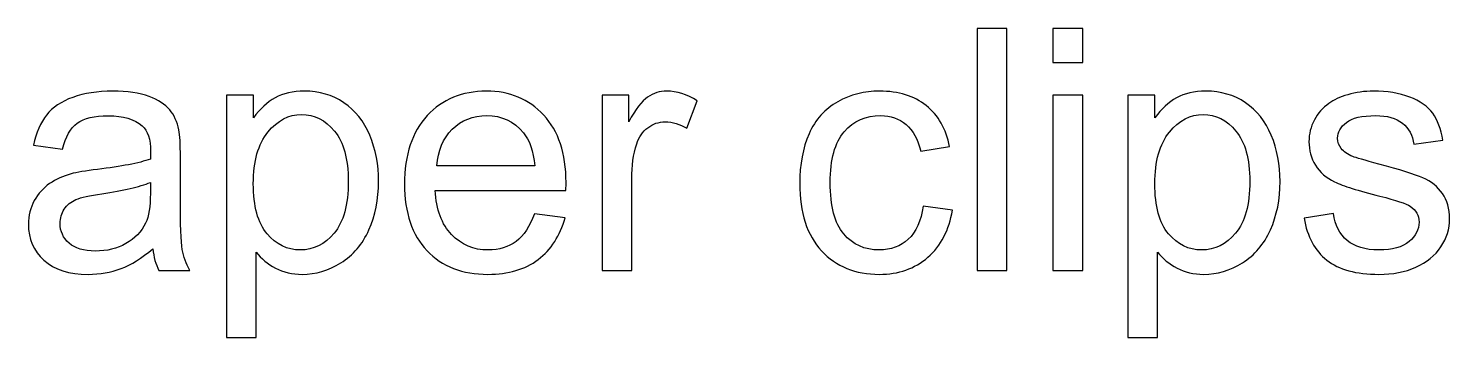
# Model space of a CAD drawing. Header units: centimetres. Extents: x -24.8 to 34.2, y -10 to 25.5.
# Drawn here: x 30.669 to 34.23, y 10.498 to 11.272 of the extents above; entities that cross this region are included whole.
import ezdxf

# ---------------------------------------------------------------- set-up
doc = ezdxf.new("R2010")
doc.units = ezdxf.units.CM
doc.header["$MEASUREMENT"] = 0
doc.layers.add('Layer 1', color=7, linetype='Continuous')

msp = doc.modelspace()

# ---------------------------------------------------------------- linework, layer by layer
at = {"layer": 'Layer 1', "color": 250}
for points, knots in [([(33.046, 10.66635), (33.046, 10.66635), (33.046, 11.27242), (33.046, 11.27242), (33.046, 11.27242), (33.046, 11.27242), (33.12036, 11.27242), (33.12036, 11.27242), (33.12036, 11.27242), (33.12036, 11.27242), (33.12036, 10.66635), (33.12036, 10.66635), (33.12036, 10.66635), (33.12036, 10.66635), (33.046, 10.66635), (33.046, 10.66635)], [0, 0, 0, 0, 0.25, 0.25, 0.25, 0.25, 0.5, 0.5, 0.5, 0.5, 0.75, 0.75, 0.75, 0.75, 1, 1, 1, 1]), ([(33.23607, 11.18676), (33.23607, 11.18676), (33.23607, 11.27242), (33.23607, 11.27242), (33.23607, 11.27242), (33.23607, 11.27242), (33.31058, 11.27242), (33.31058, 11.27242), (33.31058, 11.27242), (33.31058, 11.27242), (33.31058, 11.18676), (33.31058, 11.18676), (33.31058, 11.18676), (33.31058, 11.18676), (33.23607, 11.18676), (33.23607, 11.18676)], [0, 0, 0, 0, 0.25, 0.25, 0.25, 0.25, 0.5, 0.5, 0.5, 0.5, 0.75, 0.75, 0.75, 0.75, 1, 1, 1, 1]), ([(30.981, 10.72054), (30.95335, 10.69711), (30.92682, 10.6806), (30.90142, 10.67087), (30.90142, 10.67087), (30.87588, 10.66127), (30.8485, 10.65647), (30.81929, 10.65647), (30.81929, 10.65647), (30.77103, 10.65647), (30.73406, 10.66818), (30.7081, 10.69175), (30.7081, 10.69175), (30.68227, 10.71532), (30.66929, 10.74551), (30.66929, 10.78206), (30.66929, 10.78206), (30.66929, 10.80365), (30.67409, 10.82326), (30.68397, 10.84104), (30.68397, 10.84104), (30.6937, 10.85882), (30.70654, 10.87308), (30.72235, 10.8838), (30.72235, 10.8838), (30.73829, 10.89452), (30.75607, 10.90271), (30.77597, 10.90821), (30.77597, 10.90821), (30.7905, 10.91202), (30.81252, 10.91583), (30.84201, 10.91936), (30.84201, 10.91936), (30.90212, 10.92656), (30.94643, 10.93502), (30.97479, 10.94504), (30.97479, 10.94504), (30.97508, 10.9552), (30.97522, 10.96169), (30.97522, 10.96437), (30.97522, 10.96437), (30.97522, 10.99471), (30.96816, 11.01616), (30.95405, 11.02844), (30.95405, 11.02844), (30.93514, 11.04537), (30.90678, 11.0537), (30.86938, 11.0537), (30.86938, 11.0537), (30.83439, 11.0537), (30.80857, 11.04763), (30.79177, 11.03535), (30.79177, 11.03535), (30.77512, 11.02308), (30.76285, 11.00135), (30.7548, 10.97016), (30.7548, 10.97016), (30.7548, 10.97016), (30.68213, 10.98018), (30.68213, 10.98018), (30.68213, 10.98018), (30.68876, 11.01122), (30.69963, 11.03648), (30.71473, 11.05553), (30.71473, 11.05553), (30.72983, 11.07472), (30.75184, 11.08954), (30.78049, 11.09984), (30.78049, 11.09984), (30.80913, 11.11014), (30.84229, 11.11536), (30.88011, 11.11536), (30.88011, 11.11536), (30.91764, 11.11536), (30.94798, 11.11085), (30.97141, 11.1021), (30.97141, 11.1021), (30.99483, 11.09321), (31.01205, 11.0822), (31.02319, 11.0688), (31.02319, 11.0688), (31.0342, 11.05539), (31.04182, 11.0386), (31.04634, 11.01814), (31.04634, 11.01814), (31.04874, 11.00544), (31.05001, 10.98258), (31.05001, 10.94956), (31.05001, 10.94956), (31.05001, 10.94956), (31.05001, 10.85036), (31.05001, 10.85036), (31.05001, 10.85036), (31.05001, 10.78107), (31.05156, 10.73733), (31.0548, 10.71913), (31.0548, 10.71913), (31.05791, 10.70078), (31.06426, 10.68314), (31.07357, 10.66635), (31.07357, 10.66635), (31.07357, 10.66635), (30.99582, 10.66635), (30.99582, 10.66635), (30.99582, 10.66635), (30.9882, 10.68173), (30.98312, 10.69979), (30.981, 10.72054)], [0, 0, 0, 0, 0.037037, 0.037037, 0.037037, 0.037037, 0.0740741, 0.0740741, 0.0740741, 0.0740741, 0.1111111, 0.1111111, 0.1111111, 0.1111111, 0.1481481, 0.1481481, 0.1481481, 0.1481481, 0.1851852, 0.1851852, 0.1851852, 0.1851852, 0.2222222, 0.2222222, 0.2222222, 0.2222222, 0.2592593, 0.2592593, 0.2592593, 0.2592593, 0.2962963, 0.2962963, 0.2962963, 0.2962963, 0.3333333, 0.3333333, 0.3333333, 0.3333333, 0.3703704, 0.3703704, 0.3703704, 0.3703704, 0.4074074, 0.4074074, 0.4074074, 0.4074074, 0.4444444, 0.4444444, 0.4444444, 0.4444444, 0.4814815, 0.4814815, 0.4814815, 0.4814815, 0.5185185, 0.5185185, 0.5185185, 0.5185185, 0.5555556, 0.5555556, 0.5555556, 0.5555556, 0.5925926, 0.5925926, 0.5925926, 0.5925926, 0.6296296, 0.6296296, 0.6296296, 0.6296296, 0.6666667, 0.6666667, 0.6666667, 0.6666667, 0.7037037, 0.7037037, 0.7037037, 0.7037037, 0.7407407, 0.7407407, 0.7407407, 0.7407407, 0.7777778, 0.7777778, 0.7777778, 0.7777778, 0.8148148, 0.8148148, 0.8148148, 0.8148148, 0.8518519, 0.8518519, 0.8518519, 0.8518519, 0.8888889, 0.8888889, 0.8888889, 0.8888889, 0.9259259, 0.9259259, 0.9259259, 0.9259259, 0.962963, 0.962963, 0.962963, 0.962963, 1, 1, 1, 1]), ([(31.16543, 10.49815), (31.16543, 10.49815), (31.16543, 11.10534), (31.16543, 11.10534), (31.16543, 11.10534), (31.16543, 11.10534), (31.23316, 11.10534), (31.23316, 11.10534), (31.23316, 11.10534), (31.23316, 11.10534), (31.23316, 11.04833), (31.23316, 11.04833), (31.23316, 11.04833), (31.24911, 11.07063), (31.26717, 11.08742), (31.28735, 11.09857), (31.28735, 11.09857), (31.30739, 11.10972), (31.3318, 11.11536), (31.36044, 11.11536), (31.36044, 11.11536), (31.39798, 11.11536), (31.431, 11.10563), (31.45964, 11.08643), (31.45964, 11.08643), (31.48843, 11.0671), (31.51002, 11.03987), (31.52455, 11.00473), (31.52455, 11.00473), (31.53923, 10.9696), (31.54657, 10.93107), (31.54657, 10.88916), (31.54657, 10.88916), (31.54657, 10.84429), (31.53852, 10.80379), (31.5223, 10.76781), (31.5223, 10.76781), (31.50621, 10.73183), (31.48279, 10.70431), (31.45202, 10.68512), (31.45202, 10.68512), (31.42126, 10.66607), (31.38895, 10.65647), (31.35508, 10.65647), (31.35508, 10.65647), (31.33025, 10.65647), (31.30809, 10.66169), (31.28834, 10.67214), (31.28834, 10.67214), (31.26858, 10.68258), (31.25249, 10.69584), (31.23979, 10.71179), (31.23979, 10.71179), (31.23979, 10.71179), (31.23979, 10.49815), (31.23979, 10.49815), (31.23979, 10.49815), (31.23979, 10.49815), (31.16543, 10.49815), (31.16543, 10.49815)], [0, 0, 0, 0, 0.0666667, 0.0666667, 0.0666667, 0.0666667, 0.1333333, 0.1333333, 0.1333333, 0.1333333, 0.2, 0.2, 0.2, 0.2, 0.2666667, 0.2666667, 0.2666667, 0.2666667, 0.3333333, 0.3333333, 0.3333333, 0.3333333, 0.4, 0.4, 0.4, 0.4, 0.4666667, 0.4666667, 0.4666667, 0.4666667, 0.5333333, 0.5333333, 0.5333333, 0.5333333, 0.6, 0.6, 0.6, 0.6, 0.6666667, 0.6666667, 0.6666667, 0.6666667, 0.7333333, 0.7333333, 0.7333333, 0.7333333, 0.8, 0.8, 0.8, 0.8, 0.8666667, 0.8666667, 0.8666667, 0.8666667, 0.9333333, 0.9333333, 0.9333333, 0.9333333, 1, 1, 1, 1]), ([(31.93673, 10.80774), (31.93673, 10.80774), (32.01364, 10.79829), (32.01364, 10.79829), (32.01364, 10.79829), (32.0015, 10.75327), (31.97907, 10.71842), (31.94633, 10.69358), (31.94633, 10.69358), (31.91345, 10.66889), (31.87154, 10.65647), (31.8206, 10.65647), (31.8206, 10.65647), (31.75639, 10.65647), (31.70545, 10.67623), (31.66792, 10.71574), (31.66792, 10.71574), (31.63024, 10.75525), (31.61147, 10.81071), (31.61147, 10.88211), (31.61147, 10.88211), (31.61147, 10.95605), (31.63052, 11.01334), (31.66848, 11.05412), (31.66848, 11.05412), (31.70658, 11.0949), (31.75583, 11.11536), (31.81651, 11.11536), (31.81651, 11.11536), (31.87521, 11.11536), (31.92319, 11.09532), (31.9603, 11.05539), (31.9603, 11.05539), (31.99755, 11.01546), (32.01618, 10.95915), (32.01618, 10.88676), (32.01618, 10.88676), (32.01618, 10.88225), (32.01604, 10.87562), (32.01575, 10.86687), (32.01575, 10.86687), (32.01575, 10.86687), (31.68838, 10.86687), (31.68838, 10.86687), (31.68838, 10.86687), (31.69106, 10.81861), (31.70475, 10.78164), (31.7293, 10.7561), (31.7293, 10.7561), (31.75385, 10.73041), (31.78433, 10.71757), (31.82102, 10.71757), (31.82102, 10.71757), (31.84826, 10.71757), (31.87154, 10.72477), (31.89087, 10.73916), (31.89087, 10.73916), (31.9102, 10.75341), (31.92544, 10.77627), (31.93673, 10.80774)], [0, 0, 0, 0, 0.0666667, 0.0666667, 0.0666667, 0.0666667, 0.1333333, 0.1333333, 0.1333333, 0.1333333, 0.2, 0.2, 0.2, 0.2, 0.2666667, 0.2666667, 0.2666667, 0.2666667, 0.3333333, 0.3333333, 0.3333333, 0.3333333, 0.4, 0.4, 0.4, 0.4, 0.4666667, 0.4666667, 0.4666667, 0.4666667, 0.5333333, 0.5333333, 0.5333333, 0.5333333, 0.6, 0.6, 0.6, 0.6, 0.6666667, 0.6666667, 0.6666667, 0.6666667, 0.7333333, 0.7333333, 0.7333333, 0.7333333, 0.8, 0.8, 0.8, 0.8, 0.8666667, 0.8666667, 0.8666667, 0.8666667, 0.9333333, 0.9333333, 0.9333333, 0.9333333, 1, 1, 1, 1]), ([(32.10634, 10.66635), (32.10634, 10.66635), (32.10634, 11.10534), (32.10634, 11.10534), (32.10634, 11.10534), (32.10634, 11.10534), (32.17323, 11.10534), (32.17323, 11.10534), (32.17323, 11.10534), (32.17323, 11.10534), (32.17323, 11.03888), (32.17323, 11.03888), (32.17323, 11.03888), (32.1903, 11.06992), (32.20611, 11.09053), (32.22064, 11.1004), (32.22064, 11.1004), (32.23504, 11.11028), (32.25098, 11.11536), (32.26834, 11.11536), (32.26834, 11.11536), (32.29345, 11.11536), (32.31885, 11.10732), (32.34482, 11.09137), (32.34482, 11.09137), (32.34482, 11.09137), (32.31914, 11.02223), (32.31914, 11.02223), (32.31914, 11.02223), (32.30107, 11.03309), (32.28287, 11.03846), (32.26467, 11.03846), (32.26467, 11.03846), (32.2483, 11.03846), (32.23377, 11.03352), (32.22078, 11.02378), (32.22078, 11.02378), (32.2078, 11.0139), (32.19863, 11.00036), (32.19313, 10.983), (32.19313, 10.983), (32.1848, 10.95661), (32.18071, 10.92769), (32.18071, 10.89622), (32.18071, 10.89622), (32.18071, 10.89622), (32.18071, 10.66635), (32.18071, 10.66635), (32.18071, 10.66635), (32.18071, 10.66635), (32.10634, 10.66635), (32.10634, 10.66635)], [0, 0, 0, 0, 0.0769231, 0.0769231, 0.0769231, 0.0769231, 0.1538462, 0.1538462, 0.1538462, 0.1538462, 0.2307692, 0.2307692, 0.2307692, 0.2307692, 0.3076923, 0.3076923, 0.3076923, 0.3076923, 0.3846154, 0.3846154, 0.3846154, 0.3846154, 0.4615385, 0.4615385, 0.4615385, 0.4615385, 0.5384615, 0.5384615, 0.5384615, 0.5384615, 0.6153846, 0.6153846, 0.6153846, 0.6153846, 0.6923077, 0.6923077, 0.6923077, 0.6923077, 0.7692308, 0.7692308, 0.7692308, 0.7692308, 0.8461538, 0.8461538, 0.8461538, 0.8461538, 0.9230769, 0.9230769, 0.9230769, 0.9230769, 1, 1, 1, 1]), ([(32.91081, 10.82722), (32.91081, 10.82722), (32.98391, 10.81762), (32.98391, 10.81762), (32.98391, 10.81762), (32.97601, 10.76724), (32.95554, 10.72773), (32.92253, 10.69923), (32.92253, 10.69923), (32.88965, 10.67072), (32.84915, 10.65647), (32.80117, 10.65647), (32.80117, 10.65647), (32.7412, 10.65647), (32.6928, 10.67609), (32.65639, 10.71532), (32.65639, 10.71532), (32.61984, 10.75454), (32.6015, 10.81085), (32.6015, 10.88422), (32.6015, 10.88422), (32.6015, 10.93164), (32.6094, 10.97312), (32.62507, 11.00868), (32.62507, 11.00868), (32.64087, 11.04424), (32.66472, 11.07091), (32.69689, 11.08869), (32.69689, 11.08869), (32.72892, 11.10647), (32.76392, 11.11536), (32.80159, 11.11536), (32.80159, 11.11536), (32.84929, 11.11536), (32.88838, 11.10323), (32.91857, 11.0791), (32.91857, 11.0791), (32.94891, 11.05497), (32.96839, 11.02082), (32.97699, 10.97637), (32.97699, 10.97637), (32.97699, 10.97637), (32.9046, 10.96522), (32.9046, 10.96522), (32.9046, 10.96522), (32.89769, 10.99471), (32.88555, 11.01687), (32.86806, 11.03182), (32.86806, 11.03182), (32.85056, 11.04664), (32.82939, 11.05412), (32.80456, 11.05412), (32.80456, 11.05412), (32.76702, 11.05412), (32.73654, 11.04071), (32.71312, 11.01376), (32.71312, 11.01376), (32.68969, 10.98695), (32.67798, 10.94448), (32.67798, 10.88634), (32.67798, 10.88634), (32.67798, 10.82736), (32.68927, 10.78446), (32.71199, 10.75765), (32.71199, 10.75765), (32.73457, 10.73098), (32.76406, 10.71757), (32.80046, 10.71757), (32.80046, 10.71757), (32.82967, 10.71757), (32.85395, 10.7266), (32.87356, 10.74452), (32.87356, 10.74452), (32.89317, 10.76245), (32.90559, 10.78996), (32.91081, 10.82722)], [0, 0, 0, 0, 0.0526316, 0.0526316, 0.0526316, 0.0526316, 0.1052632, 0.1052632, 0.1052632, 0.1052632, 0.1578947, 0.1578947, 0.1578947, 0.1578947, 0.2105263, 0.2105263, 0.2105263, 0.2105263, 0.2631579, 0.2631579, 0.2631579, 0.2631579, 0.3157895, 0.3157895, 0.3157895, 0.3157895, 0.3684211, 0.3684211, 0.3684211, 0.3684211, 0.4210526, 0.4210526, 0.4210526, 0.4210526, 0.4736842, 0.4736842, 0.4736842, 0.4736842, 0.5263158, 0.5263158, 0.5263158, 0.5263158, 0.5789474, 0.5789474, 0.5789474, 0.5789474, 0.6315789, 0.6315789, 0.6315789, 0.6315789, 0.6842105, 0.6842105, 0.6842105, 0.6842105, 0.7368421, 0.7368421, 0.7368421, 0.7368421, 0.7894737, 0.7894737, 0.7894737, 0.7894737, 0.8421053, 0.8421053, 0.8421053, 0.8421053, 0.8947368, 0.8947368, 0.8947368, 0.8947368, 0.9473684, 0.9473684, 0.9473684, 0.9473684, 1, 1, 1, 1]), ([(33.42389, 10.49815), (33.42389, 10.49815), (33.42389, 11.10534), (33.42389, 11.10534), (33.42389, 11.10534), (33.42389, 11.10534), (33.49162, 11.10534), (33.49162, 11.10534), (33.49162, 11.10534), (33.49162, 11.10534), (33.49162, 11.04833), (33.49162, 11.04833), (33.49162, 11.04833), (33.50757, 11.07063), (33.52563, 11.08742), (33.54581, 11.09857), (33.54581, 11.09857), (33.56585, 11.10972), (33.59026, 11.11536), (33.6189, 11.11536), (33.6189, 11.11536), (33.65644, 11.11536), (33.68946, 11.10563), (33.7181, 11.08643), (33.7181, 11.08643), (33.74689, 11.0671), (33.76848, 11.03987), (33.78301, 11.00473), (33.78301, 11.00473), (33.79769, 10.9696), (33.80503, 10.93107), (33.80503, 10.88916), (33.80503, 10.88916), (33.80503, 10.84429), (33.79698, 10.80379), (33.78076, 10.76781), (33.78076, 10.76781), (33.76467, 10.73183), (33.74125, 10.70431), (33.71048, 10.68512), (33.71048, 10.68512), (33.67972, 10.66607), (33.64741, 10.65647), (33.61354, 10.65647), (33.61354, 10.65647), (33.58871, 10.65647), (33.56655, 10.66169), (33.5468, 10.67214), (33.5468, 10.67214), (33.52704, 10.68258), (33.51095, 10.69584), (33.49825, 10.71179), (33.49825, 10.71179), (33.49825, 10.71179), (33.49825, 10.49815), (33.49825, 10.49815), (33.49825, 10.49815), (33.49825, 10.49815), (33.42389, 10.49815), (33.42389, 10.49815)], [0, 0, 0, 0, 0.0666667, 0.0666667, 0.0666667, 0.0666667, 0.1333333, 0.1333333, 0.1333333, 0.1333333, 0.2, 0.2, 0.2, 0.2, 0.2666667, 0.2666667, 0.2666667, 0.2666667, 0.3333333, 0.3333333, 0.3333333, 0.3333333, 0.4, 0.4, 0.4, 0.4, 0.4666667, 0.4666667, 0.4666667, 0.4666667, 0.5333333, 0.5333333, 0.5333333, 0.5333333, 0.6, 0.6, 0.6, 0.6, 0.6666667, 0.6666667, 0.6666667, 0.6666667, 0.7333333, 0.7333333, 0.7333333, 0.7333333, 0.8, 0.8, 0.8, 0.8, 0.8666667, 0.8666667, 0.8666667, 0.8666667, 0.9333333, 0.9333333, 0.9333333, 0.9333333, 1, 1, 1, 1]), ([(33.865, 10.79744), (33.865, 10.79744), (33.93851, 10.80901), (33.93851, 10.80901), (33.93851, 10.80901), (33.94261, 10.77952), (33.95418, 10.75694), (33.97309, 10.74114), (33.97309, 10.74114), (33.99185, 10.72548), (34.01824, 10.71757), (34.05225, 10.71757), (34.05225, 10.71757), (34.0864, 10.71757), (34.1118, 10.72463), (34.12831, 10.73846), (34.12831, 10.73846), (34.14482, 10.75243), (34.15314, 10.7688), (34.15314, 10.78742), (34.15314, 10.78742), (34.15314, 10.80436), (34.1458, 10.81748), (34.13113, 10.82722), (34.13113, 10.82722), (34.12097, 10.83385), (34.09557, 10.84217), (34.05507, 10.85233), (34.05507, 10.85233), (34.0006, 10.86616), (33.96264, 10.87802), (33.94162, 10.88817), (33.94162, 10.88817), (33.92059, 10.89819), (33.90451, 10.91216), (33.89364, 10.92994), (33.89364, 10.92994), (33.88278, 10.94772), (33.87727, 10.96734), (33.87727, 10.98879), (33.87727, 10.98879), (33.87727, 11.0084), (33.88179, 11.02646), (33.89082, 11.04311), (33.89082, 11.04311), (33.89971, 11.05991), (33.91198, 11.07373), (33.92737, 11.08474), (33.92737, 11.08474), (33.93894, 11.09321), (33.95474, 11.10055), (33.97464, 11.10647), (33.97464, 11.10647), (33.99468, 11.1124), (34.01612, 11.11536), (34.03898, 11.11536), (34.03898, 11.11536), (34.07341, 11.11536), (34.10361, 11.11028), (34.12972, 11.1004), (34.12972, 11.1004), (34.15582, 11.09053), (34.17501, 11.07712), (34.18743, 11.06019), (34.18743, 11.06019), (34.19985, 11.04311), (34.20832, 11.02054), (34.21297, 10.99217), (34.21297, 10.99217), (34.21297, 10.99217), (34.1403, 10.98215), (34.1403, 10.98215), (34.1403, 10.98215), (34.13691, 11.00473), (34.12732, 11.02237), (34.11151, 11.03507), (34.11151, 11.03507), (34.09571, 11.04777), (34.07327, 11.05412), (34.04435, 11.05412), (34.04435, 11.05412), (34.0102, 11.05412), (33.98579, 11.04848), (33.97125, 11.03719), (33.97125, 11.03719), (33.95658, 11.0259), (33.94924, 11.01263), (33.94924, 10.99754), (33.94924, 10.99754), (33.94924, 10.9878), (33.95234, 10.97919), (33.95841, 10.97143), (33.95841, 10.97143), (33.96448, 10.96339), (33.97393, 10.9569), (33.98691, 10.95153), (33.98691, 10.95153), (33.99439, 10.94885), (34.01627, 10.9425), (34.05267, 10.93262), (34.05267, 10.93262), (34.10531, 10.91851), (34.14199, 10.90708), (34.16274, 10.89805), (34.16274, 10.89805), (34.18362, 10.88916), (34.19999, 10.87604), (34.21184, 10.85897), (34.21184, 10.85897), (34.2237, 10.84189), (34.22962, 10.82072), (34.22962, 10.79532), (34.22962, 10.79532), (34.22962, 10.77049), (34.22229, 10.74721), (34.20789, 10.72519), (34.20789, 10.72519), (34.19336, 10.70332), (34.17247, 10.68639), (34.14524, 10.67439), (34.14524, 10.67439), (34.11801, 10.6624), (34.0871, 10.65647), (34.05267, 10.65647), (34.05267, 10.65647), (33.99552, 10.65647), (33.95206, 10.66833), (33.92214, 10.69203), (33.92214, 10.69203), (33.89223, 10.71574), (33.87318, 10.75087), (33.865, 10.79744)], [0, 0, 0, 0, 0.030303, 0.030303, 0.030303, 0.030303, 0.0606061, 0.0606061, 0.0606061, 0.0606061, 0.0909091, 0.0909091, 0.0909091, 0.0909091, 0.1212121, 0.1212121, 0.1212121, 0.1212121, 0.1515152, 0.1515152, 0.1515152, 0.1515152, 0.1818182, 0.1818182, 0.1818182, 0.1818182, 0.2121212, 0.2121212, 0.2121212, 0.2121212, 0.2424242, 0.2424242, 0.2424242, 0.2424242, 0.2727273, 0.2727273, 0.2727273, 0.2727273, 0.3030303, 0.3030303, 0.3030303, 0.3030303, 0.3333333, 0.3333333, 0.3333333, 0.3333333, 0.3636364, 0.3636364, 0.3636364, 0.3636364, 0.3939394, 0.3939394, 0.3939394, 0.3939394, 0.4242424, 0.4242424, 0.4242424, 0.4242424, 0.4545455, 0.4545455, 0.4545455, 0.4545455, 0.4848485, 0.4848485, 0.4848485, 0.4848485, 0.5151515, 0.5151515, 0.5151515, 0.5151515, 0.5454545, 0.5454545, 0.5454545, 0.5454545, 0.5757576, 0.5757576, 0.5757576, 0.5757576, 0.6060606, 0.6060606, 0.6060606, 0.6060606, 0.6363636, 0.6363636, 0.6363636, 0.6363636, 0.6666667, 0.6666667, 0.6666667, 0.6666667, 0.6969697, 0.6969697, 0.6969697, 0.6969697, 0.7272727, 0.7272727, 0.7272727, 0.7272727, 0.7575758, 0.7575758, 0.7575758, 0.7575758, 0.7878788, 0.7878788, 0.7878788, 0.7878788, 0.8181818, 0.8181818, 0.8181818, 0.8181818, 0.8484848, 0.8484848, 0.8484848, 0.8484848, 0.8787879, 0.8787879, 0.8787879, 0.8787879, 0.9090909, 0.9090909, 0.9090909, 0.9090909, 0.9393939, 0.9393939, 0.9393939, 0.9393939, 0.969697, 0.969697, 0.969697, 0.969697, 1, 1, 1, 1]), ([(33.23607, 10.66635), (33.23607, 10.66635), (33.23607, 11.10534), (33.23607, 11.10534), (33.23607, 11.10534), (33.23607, 11.10534), (33.31058, 11.10534), (33.31058, 11.10534), (33.31058, 11.10534), (33.31058, 11.10534), (33.31058, 10.66635), (33.31058, 10.66635), (33.31058, 10.66635), (33.31058, 10.66635), (33.23607, 10.66635), (33.23607, 10.66635)], [0, 0, 0, 0, 0.25, 0.25, 0.25, 0.25, 0.5, 0.5, 0.5, 0.5, 0.75, 0.75, 0.75, 0.75, 1, 1, 1, 1]), ([(31.23274, 10.88338), (31.23274, 10.82693), (31.24417, 10.78516), (31.26703, 10.75807), (31.26703, 10.75807), (31.28989, 10.73112), (31.31769, 10.71757), (31.35014, 10.71757), (31.35014, 10.71757), (31.38316, 10.71757), (31.41153, 10.73154), (31.43509, 10.75962), (31.43509, 10.75962), (31.45866, 10.78756), (31.47051, 10.83088), (31.47051, 10.88959), (31.47051, 10.88959), (31.47051, 10.94561), (31.45894, 10.98738), (31.43594, 11.01532), (31.43594, 11.01532), (31.41294, 11.04311), (31.38542, 11.05708), (31.35353, 11.05708), (31.35353, 11.05708), (31.32178, 11.05708), (31.2937, 11.04227), (31.26929, 11.01263), (31.26929, 11.01263), (31.24487, 10.983), (31.23274, 10.93982), (31.23274, 10.88338)], [0, 0, 0, 0, 0.125, 0.125, 0.125, 0.125, 0.25, 0.25, 0.25, 0.25, 0.375, 0.375, 0.375, 0.375, 0.5, 0.5, 0.5, 0.5, 0.625, 0.625, 0.625, 0.625, 0.75, 0.75, 0.75, 0.75, 0.875, 0.875, 0.875, 0.875, 1, 1, 1, 1]), ([(31.69247, 10.92811), (31.69247, 10.92811), (31.93758, 10.92811), (31.93758, 10.92811), (31.93758, 10.92811), (31.93433, 10.96494), (31.92488, 10.99274), (31.9095, 11.01108), (31.9095, 11.01108), (31.88579, 11.03973), (31.85503, 11.05412), (31.81735, 11.05412), (31.81735, 11.05412), (31.78321, 11.05412), (31.75442, 11.04269), (31.73114, 11.01983), (31.73114, 11.01983), (31.70785, 10.99697), (31.69501, 10.96635), (31.69247, 10.92811)], [0, 0, 0, 0, 0.2, 0.2, 0.2, 0.2, 0.4, 0.4, 0.4, 0.4, 0.6, 0.6, 0.6, 0.6, 0.8, 0.8, 0.8, 0.8, 1, 1, 1, 1]), ([(33.4912, 10.88338), (33.4912, 10.82693), (33.50263, 10.78516), (33.52549, 10.75807), (33.52549, 10.75807), (33.54835, 10.73112), (33.57615, 10.71757), (33.6086, 10.71757), (33.6086, 10.71757), (33.64162, 10.71757), (33.66999, 10.73154), (33.69355, 10.75962), (33.69355, 10.75962), (33.71712, 10.78756), (33.72897, 10.83088), (33.72897, 10.88959), (33.72897, 10.88959), (33.72897, 10.94561), (33.7174, 10.98738), (33.6944, 11.01532), (33.6944, 11.01532), (33.6714, 11.04311), (33.64388, 11.05708), (33.61199, 11.05708), (33.61199, 11.05708), (33.58024, 11.05708), (33.55216, 11.04227), (33.52775, 11.01263), (33.52775, 11.01263), (33.50333, 10.983), (33.4912, 10.93982), (33.4912, 10.88338)], [0, 0, 0, 0, 0.125, 0.125, 0.125, 0.125, 0.25, 0.25, 0.25, 0.25, 0.375, 0.375, 0.375, 0.375, 0.5, 0.5, 0.5, 0.5, 0.625, 0.625, 0.625, 0.625, 0.75, 0.75, 0.75, 0.75, 0.875, 0.875, 0.875, 0.875, 1, 1, 1, 1]), ([(30.97479, 10.88676), (30.9477, 10.87562), (30.9072, 10.8663), (30.8533, 10.85854), (30.8533, 10.85854), (30.82268, 10.85417), (30.80095, 10.84923), (30.78839, 10.84373), (30.78839, 10.84373), (30.77569, 10.83822), (30.76581, 10.83018), (30.75904, 10.81945), (30.75904, 10.81945), (30.75212, 10.80887), (30.74859, 10.79716), (30.74859, 10.78418), (30.74859, 10.78418), (30.74859, 10.76428), (30.75621, 10.74777), (30.77117, 10.73451), (30.77117, 10.73451), (30.78613, 10.72138), (30.80814, 10.71475), (30.83707, 10.71475), (30.83707, 10.71475), (30.86572, 10.71475), (30.89126, 10.72096), (30.91355, 10.73352), (30.91355, 10.73352), (30.93585, 10.74608), (30.95236, 10.76329), (30.9628, 10.78502), (30.9628, 10.78502), (30.97084, 10.80182), (30.97479, 10.82665), (30.97479, 10.85939), (30.97479, 10.85939), (30.97479, 10.85939), (30.97479, 10.88676), (30.97479, 10.88676)], [0, 0, 0, 0, 0.1, 0.1, 0.1, 0.1, 0.2, 0.2, 0.2, 0.2, 0.3, 0.3, 0.3, 0.3, 0.4, 0.4, 0.4, 0.4, 0.5, 0.5, 0.5, 0.5, 0.6, 0.6, 0.6, 0.6, 0.7, 0.7, 0.7, 0.7, 0.8, 0.8, 0.8, 0.8, 0.9, 0.9, 0.9, 0.9, 1, 1, 1, 1])]:
    msp.add_open_spline(points, degree=3, knots=knots, dxfattribs=at)

doc.saveas('drawing.dxf')
